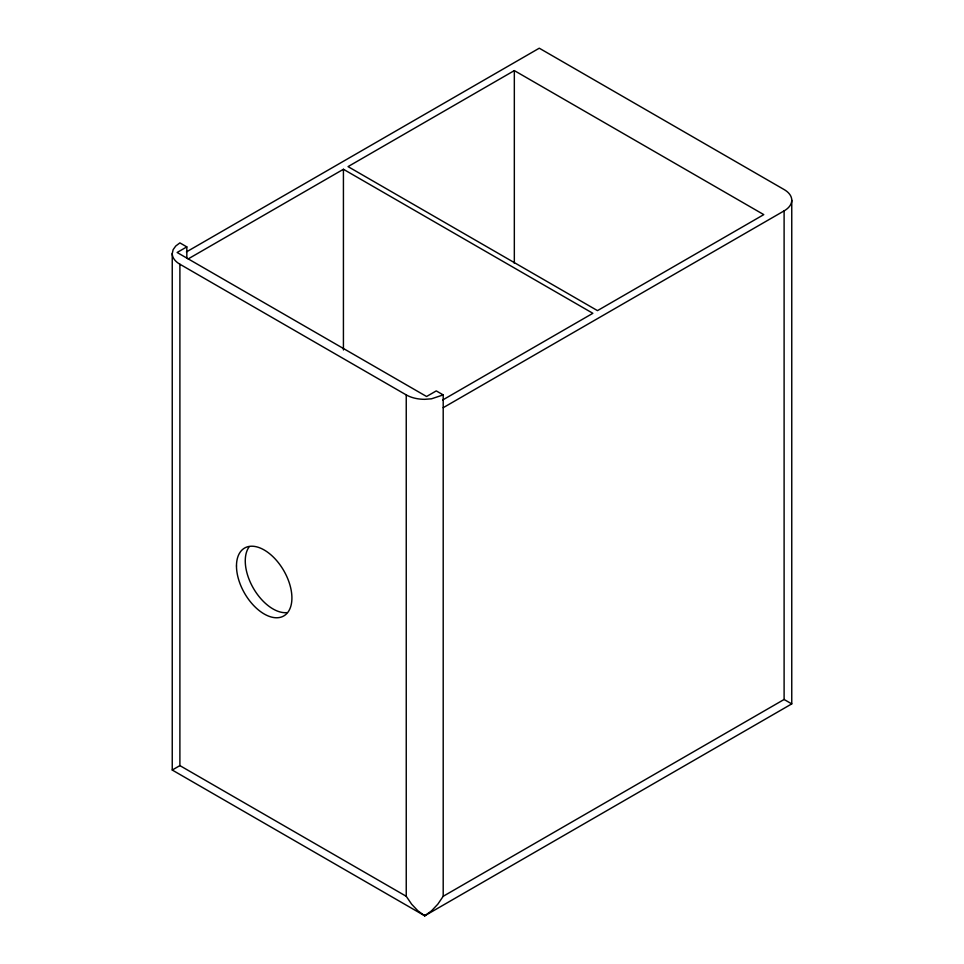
<?xml version="1.0" encoding="UTF-8"?>
<svg xmlns="http://www.w3.org/2000/svg" width="964" height="964" viewBox="0 0 964 964"><rect width="100%" height="100%" fill="white"/><g stroke="black" fill="none" stroke-linecap="round" stroke-linejoin="round"><path stroke-width="1.45" d="M791.757 200.211L791.757 703.889L424.726 915.8L172.243 770.031L172.243 253.556L173.134 249.652L175.749 246.013L179.894 242.892L186.823 246.892L186.823 258.268M186.401 251.929L539.274 48.2L784.106 189.547A26.136 15.087 0 0 1 784.106 210.887L784.106 699.478L443.199 896.291L437.789 904.22L431.486 910.872L424.726 915.8L417.954 910.872L411.652 904.22L406.242 896.291L179.894 765.609L179.894 264.22A26.136 15.087 0 0 1 172.243 253.556M186.823 246.892L177.123 252.484L426.57 396.505L436.27 390.902L443.199 394.903L443.199 896.291M188.125 258.942L343.425 169.278L592.86 313.3L442.741 399.964M514.33 70.601L348.04 166.615L597.487 310.625L763.777 214.623L514.33 70.601L514.33 263.353M443.199 407.7L784.106 210.887M172.243 770.031L179.894 765.609M443.199 394.903L431.486 398.807L424.726 399.325A26.136 15.087 0 0 1 406.242 394.903L179.894 264.22M784.106 699.478L791.757 703.889M424.726 914.776L424.726 915.8M406.242 394.903L406.242 896.291M343.425 169.278L343.425 349.98M286.838 612.646A39.199 22.63 60 0 1 253.375 588.245A39.199 22.63 60 0 1 248.977 547.07M236.481 565.989A39.199 22.63 60 0 0 278.054 617.707A39.199 22.63 60 0 0 278.054 562.277A39.199 22.63 60 0 0 236.481 565.989"/></g></svg>
